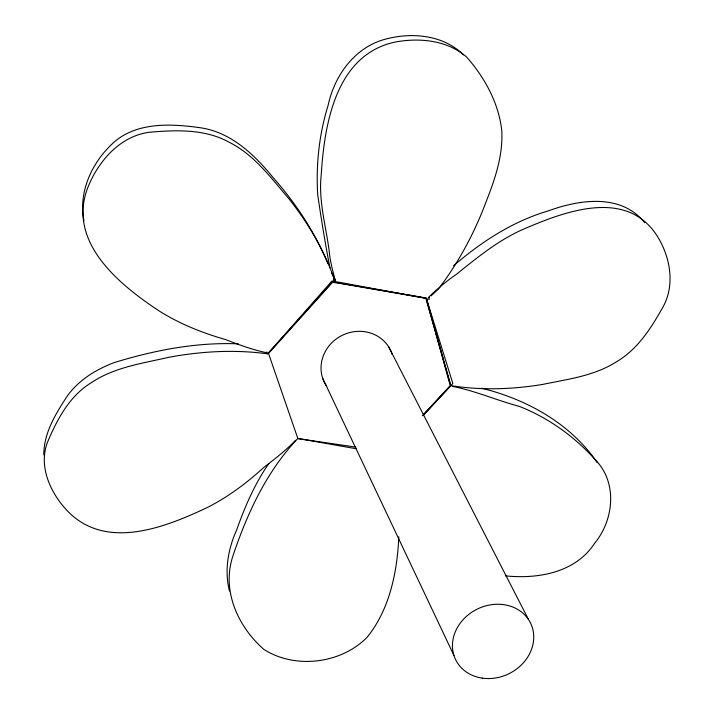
<?xml version="1.0" encoding="UTF-8"?>
<svg xmlns="http://www.w3.org/2000/svg" width="714" height="714" viewBox="0 0 714 714"><rect width="100%" height="100%" fill="white"/><g stroke="black" fill="none" stroke-linecap="round" stroke-linejoin="round"><path stroke-width="1.07" d="M43.822 454.898C43.679 433.336 55.505 414.031 66.929 396.565C78.326 380.285 95.73 369.602 114.053 362.641C154.144 350.297 196.163 342.095 238.315 343.845M398.796 536.794C397.279 571.985 389.63 609.577 366.96 637.468C340.864 663.806 295.194 669.357 263.912 649.454C237.7 626.562 221.224 589.942 233.094 555.447C247.356 512.991 266.661 471.356 297.836 438.476L356.366 448.776M431.095 295.801L438.566 288.938C458.62 262.333 474.507 232.925 486.1 201.741C495.07 178.991 503.209 155.268 501.746 130.403C498.693 103.003 484.699 77.54 466.653 57.084C447.223 39.948 418.707 37.423 394.155 42.26C335.473 55.63 324.406 124.495 321.211 174.939C318.355 200.741 325.905 225.713 329.19 251.051C330.082 261.154 332.742 270.909 335.384 280.629M268.839 463.529C254.693 483.869 244.822 506.824 236.62 530.1C228.078 548.914 224.258 570.798 229.453 591.049M295.516 440.279C285.93 450.382 274.935 458.915 263.859 467.384C246.749 483.003 228.23 496.864 207.542 507.404C164.666 527.673 104.922 551.44 66.384 509.814C49.23 491.268 37.235 463.297 48.971 438.815C58.245 417.369 70.525 395.404 90.999 382.865C114.097 367.237 142.14 363.444 168.691 357.321C201.205 351.252 234.719 349.378 267.563 353.841L332.367 281.878L426.169 297.97L449.677 383.614L450.909 385.855M428.311 297.568C437.173 288.911 446.696 281.004 456.924 273.935C477.166 257.531 497.435 241.073 521.3 230.131C562.802 212.129 625.687 187.273 656.969 235.638C670.616 257.192 675.712 286.287 661.816 309.01C650.383 329.341 636.772 350.056 616.111 361.989C594.066 375.975 567.826 379.205 542.81 384.391C512.286 389.451 480.879 390.513 450.275 385.524L423.25 414.736M422.965 415.691L452.837 383.445L426.356 298.372L335.732 282.637M422.742 415.655L450.704 385.747L426.079 299.211M453.515 265.84C481.182 241.939 512.465 221.518 547.79 211.058C579.25 199.554 620.966 193.03 644.76 222.759M297.684 438.557L355.867 447.125M426.695 298.845L429.364 299.362L428.828 297.461L429.48 297.078M452.738 386.426C475.533 390.933 497.042 400.42 519.524 406.444C548.575 417.967 574.484 436.504 595.324 459.798C617.78 482.593 613.933 519.988 594.503 543.452C575.261 572.878 537.812 579.188 505.351 575.859M266.367 352.662C252.363 349.789 239.003 344.737 225.651 339.587C202.508 332.983 180.178 324.102 159.722 311.304C118.444 284.226 64.537 240.19 89.188 184.274C100.549 157.955 123.513 133.438 153.769 131.894C179.08 129.832 206.444 129.573 229.265 142.3C254.461 154.929 271.168 178.152 289.081 198.974C308.948 224.134 325.406 252.301 335.535 282.806L332.563 282.298L268.5 353.421L297.836 438.476M426.294 298.363L331.974 280.95L268.33 353.323M481.522 388.193C526.861 399.304 570.566 423.598 597.297 462.717M463.377 54.898C442.858 34.049 408.988 31.818 382.222 40.091C353.252 49.275 334.223 76.63 328.101 105.44C319.113 134.303 315.909 164.666 317.694 194.752C321.318 219.153 325.182 243.661 329.948 267.795M331.582 273.069L335.232 280.093M333.884 278.924L335.259 281.575M333.902 279.308L335.268 281.959M333.581 278.879L334.946 281.521M333.706 279.272L335.08 281.923M388.478 346.531L528.512 619.538M322.639 378.152L453.917 655.407M327.922 263.698C314.588 231.818 295.569 202.767 272.632 177.036C254.246 154.376 230.676 132.206 200.661 127.797C170.896 123.522 134.866 121.657 111.643 144.406C91.338 163.711 78.281 192.655 83.957 220.831M266.849 351.886L267.563 353.841M426.356 298.372L450.829 385.614M335.687 282.039L335.714 282.449M326.584 386.194A36.798 34.326 -26 0 1 342.541 335.178A36.798 34.326 -26 0 1 392.281 354.644M482.173 678.113A41.689 35.986 -26.1 0 0 532.466 628.052A41.689 35.986 -26.1 0 0 464.644 618.056A41.689 35.986 -26.1 0 0 482.173 678.113"/></g></svg>
